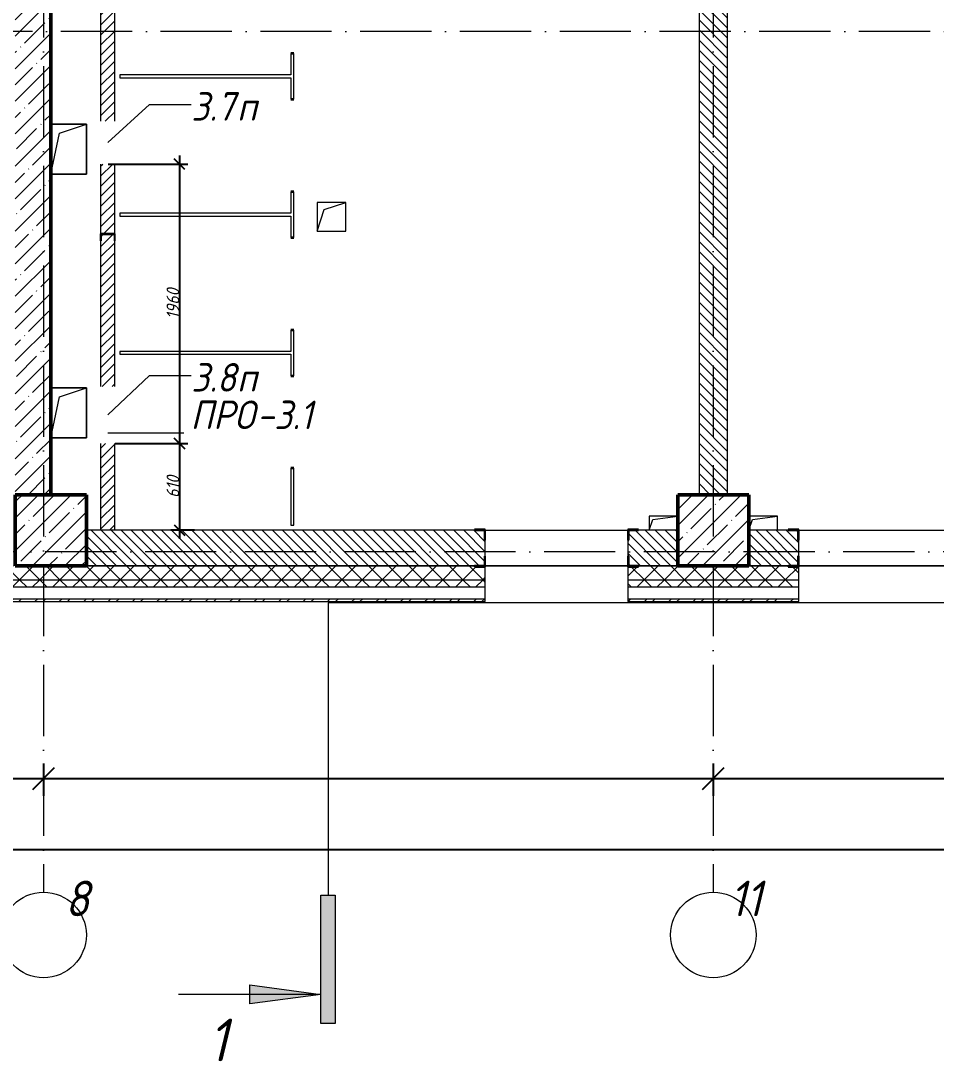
# Model space of a CAD drawing. Header units: millimetres. Extents: x -401725 to 250493, y 305116 to 802890.
# Drawn here: x 157775 to 164200, y 375248 to 382548 of the extents above; entities that cross this region are included whole.
import ezdxf

# ---------------------------------------------------------------- set-up
doc = ezdxf.new("R2010")
doc.units = ezdxf.units.MM
doc.linetypes.add('50_200_ШТРИХ_1Т_ш5_п1_п1_', pattern=[700, 500, -100, 0, -100])
for name, color, linetype, lineweight in [('A-____-____-DIMS', 7, 'Continuous', 9), ('A-DOOR-OPNG-MCUT', 7, 'Continuous', 35), ('A-FLOR-____-OTLN', 7, 'Continuous', 9), ('A-GENM-____-IDEN', 7, 'Continuous', 9), ('A-GENM-____-MCUT', 7, 'Continuous', 25), ('A-GENM-____-OTLN', 7, 'Continuous', 9), ('A-GENM-____-OTLN-1', 7, 'Continuous', 25), ('A-GLAZ-____-IDEN', 7, 'Continuous', 9), ('A-WALL-____-MCUT', 7, 'Continuous', 13), ('A-WALL-____-MCUT-1', 7, 'Continuous', 9), ('A-WALL-____-MCUT-2', 7, 'Continuous', 50), ('A-WALL-____-OTLN', 7, 'Continuous', 9), ('A-WALL-____-PATT-1', 7, 'Continuous', 9), ('A-WALL-FNSH-MCUT-1', 7, 'Continuous', 9), ('G-____-____-SYMB', 7, 'Continuous', 9), ('S-COLS-____-MCUT', 7, 'Continuous', 50), ('S-COLS-____-OTLN', 7, 'Continuous', 9), ('S-GRID-____-IDEN', 7, 'Continuous', 9), ('S-GRID-____-OTLN-1', 7, '50_200_ШТРИХ_1Т_ш5_п1_п1_', 9)]:
    doc.layers.add(name, color=color, linetype=linetype, lineweight=lineweight)
doc.layers.add('A-DOOR-____-OTLN-1', color=7, linetype='Continuous', lineweight=9, true_color=0xffffff)
doc.layers.add('G-____-____-SYMB-1', color=9, linetype='Continuous', lineweight=9, true_color=0x808080)
doc.styles.add('ISOCPEUR_I', font='isocpeui.ttf', dxfattribs={"width": 0.9, "height": 2.5})
doc.styles.add('ISOCPEUR_I_10', font='isocpeui.ttf', dxfattribs={"width": 0.9, "height": 180})
doc.styles.add('ISOCPEUR_I_11', font='isocpeui.ttf', dxfattribs={"width": 0.9, "height": 200})
doc.styles.add('ISOCPEUR_I_7', font='isocpeui.ttf', dxfattribs={"width": 0.9, "height": 90})
doc.styles.add('ISOCPEUR_I_9', font='isocpeui.ttf', dxfattribs={"width": 0.9, "height": 250})
doc.dimstyles.new('ISO-1_8_0_9К_СРЕДНИЙ_Кладочные_1', dxfattribs={"dimscale": 304.8, "dimtxt": 89.638306, "dimasz": 0.246063, "dimexe": 0.19685, "dimexo": 0, "dimgap": 0, "dimtad": 1, "dimdec": 3, "dimrnd": 0.001, "dimdsep": 46, "dimtxsty": 'ISOCPEUR_I_7', "dimblk1": 'OBLIQUE', "dimblk2": 'OBLIQUE', "dimsah": 1, "dimcen": 0.09, "dimdle": 0.19685, "dimazin": 0, "dimtfac": 1, "dimtdec": 4, "dimtix": 1, "dimtmove": 0, "dimatfit": 3, "dimfxl": 1, "dimtvp": 1, "dimtolj": 1, "dimtzin": 0, "dimarcsym": 2})
doc.dimstyles.new('ISO-2_5_0_9К_БОЛЬШОЙ_ОСИ', dxfattribs={"dimscale": 304.8, "dimtxt": 248.995294, "dimasz": 0.492126, "dimexe": 0.393701, "dimexo": 0, "dimgap": 0, "dimtad": 1, "dimdec": 0, "dimzin": 0, "dimdsep": 46, "dimtxsty": 'ISOCPEUR_I', "dimblk1": 'OBLIQUE', "dimblk2": 'OBLIQUE', "dimsah": 1, "dimcen": 0.09, "dimdle": 0.393701, "dimazin": 0, "dimtfac": 1, "dimtdec": 4, "dimtix": 1, "dimtmove": 0, "dimatfit": 3, "dimfxl": 1, "dimtvp": 1, "dimtolj": 1, "dimtzin": 0, "dimarcsym": 2})
pattern_1 = [(135, (144685.44, 323542.244), (-35.35534, -35.35534), [])]
pattern_2 = [(45, (144685.44, 323542.24), (-70.71068, 70.71068), []), (135, (144685.44, 323542.24), (-70.71068, -70.71068), [])]

# ---------------------------------------------------------------- blocks, each defined once
blk = doc.blocks.new('BSC_Колонна _Прямоугольная - 500х500-V30-АР1_План отверстий 3 этажа в осях 1-64_Ю-ЯЯ')
at = {"layer": 'S-COLS-____-OTLN'}
h = blk.add_hatch(dxfattribs=at)
h.set_pattern_fill('FP_37', color=256, style=0, pattern_type=2)
h.set_pattern_definition([(45, (-17950, -55431.04), (-114.04925, 114.04925), []), (45, (-17835.95, -55431.04), (-114.04925, 114.04925), [201.613, -40.323, 3.353, -36.97])])
h.paths.add_polyline_path([(-250, -250), (250, -250), (250, 250), (-250, 250), (-250, 177.9)], flags=0)
at = {"layer": 'S-COLS-____-MCUT'}
for p, q in [((250, 250), (-250, 250)), ((-250, 250), (-250, -250)), ((250, -250), (250, 250)), ((-250, -250), (250, -250))]:
    blk.add_line(p, q, dxfattribs=at)
blk = doc.blocks.new('BSC_Колонна _Прямоугольная - 500х500-V60-АР1_План отверстий 3 этажа в осях 1-64_Ю-ЯЯ')
at = {"layer": 'S-COLS-____-OTLN'}
h = blk.add_hatch(dxfattribs=at)
h.set_pattern_fill('FP_68', color=256, style=0, pattern_type=2)
h.set_pattern_definition([(45, (-13300, -55431.04), (-114.04925, 114.04925), []), (45, (-13185.95, -55431.04), (-114.04925, 114.04925), [201.613, -40.323, 3.353, -36.97])])
h.paths.add_polyline_path([(-250, -250), (250, -250), (250, 250), (-250, 250)], flags=0)
at = {"layer": 'S-COLS-____-MCUT'}
for p, q in [((250, 250), (-250, 250)), ((-250, 250), (-250, -250)), ((250, -250), (250, 250)), ((-250, -250), (250, -250))]:
    blk.add_line(p, q, dxfattribs=at)
blk = doc.blocks.new('DOR_ДУ_распашная__1Ст_Прямоугольная_ШЕР - Вн_650х2100h_Кабинки С_у-18405741-АР1_План отверстий 3 этажа в осях 1-64_Ю-ЯЯ')
at = {"layer": 'A-DOOR-OPNG-MCUT'}
for p, q in [((-325, -10), (-325, 10)), ((325, 10), (325, -10))]:
    blk.add_line(p, q, dxfattribs=at)
blk = doc.blocks.new('Фахверк_СКБ_Уголок - 250_2700-27497298-АР1_План отверстий 3 этажа в осях 1-64_Ю-ЯЯ')
at = {"layer": 'A-GENM-____-MCUT'}
for p, q in [((200, 181), (125, 181)), ((125, 181), (125, 106)), ((131, 106), (131, 175)), ((131, 175), (200, 175)), ((200, 175), (200, 181)), ((125, 106), (131, 106)), ((131, -6), (125, -6)), ((125, -6), (125, -81)), ((131, -75), (131, -6)), ((125, -81), (200, -81)), ((200, -75), (131, -75)), ((200, -81), (200, -75))]:
    blk.add_line(p, q, dxfattribs=at)
blk = doc.blocks.new('154_Фахверк_СКБ_Швеллер - Тип_100_3960-28737914-АР1_План отверстий 3 этажа в осях 1-64_Ю-ЯЯ')
at = {"layer": 'A-GENM-____-MCUT'}
for p, q in [((175, 50), (125, 50)), ((125, 50), (125, -50)), ((128, 47), (175, 47)), ((128, -47), (128, 47)), ((175, 47), (175, 50)), ((125, -50), (175, -50)), ((175, -47), (128, -47)), ((175, -50), (175, -47))]:
    blk.add_line(p, q, dxfattribs=at)
blk = doc.blocks.new('AR_Отверстие прямоугольное _в плите_ - AR_Отверстие прямоугольное _в плите_-V168-АР1_План отверстий 3 этажа в осях 1-64_Ю-ЯЯ')
at = {"layer": 'A-GENM-____-OTLN'}
for p, q in [((125, 175), (-125, 175)), ((-62.5, 112.5), (125, 175)), ((125, -175), (125, 175)), ((-125, -175), (-62.5, 112.5)), ((-125, -175), (125, -175))]:
    blk.add_line(p, q, dxfattribs=at)
blk = doc.blocks.new('AR_Отверстие прямоугольное _в плите_ - AR_Отверстие прямоугольное _в плите_-30459207-АР1_План отверстий 3 этажа в осях 1-64_Ю-ЯЯ')
at = {"layer": 'A-GENM-____-OTLN'}
for p, q in [((100, 100), (-100, 100)), ((-100, 100), (-100, -100)), ((-50, 50), (100, 100)), ((100, -100), (100, 100)), ((-100, -100), (-50, 50)), ((-100, -100), (100, -100))]:
    blk.add_line(p, q, dxfattribs=at)
blk = doc.blocks.new('AR_Отверстие прямоугольное _в плите_ - AR_Отверстие прямоугольное _в плите_-V178-АР1_План отверстий 3 этажа в осях 1-64_Ю-ЯЯ')
at = {"layer": 'A-GENM-____-OTLN'}
for p, q in [((100, 50), (-100, 50)), ((-100, -50), (-75, 25)), ((-75, 25), (100, 50)), ((100, -50), (100, 50))]:
    blk.add_line(p, q, dxfattribs=at)
blk = doc.blocks.new('AR_Отверстие прямоугольное _в плите_ - AR_Отверстие прямоугольное _в плите_-30510746-АР1_План отверстий 3 этажа в осях 1-64_Ю-ЯЯ')
at = {"layer": 'A-GENM-____-OTLN'}
for p, q in [((100, 50), (-100, 50)), ((-100, 50), (-100, -50)), ((-100, -50), (-75, 25)), ((-75, 25), (100, 50))]:
    blk.add_line(p, q, dxfattribs=at)
blk = doc.blocks.new('Ось сетки - Круг_Ø6_00__ISO-2_5_0_9K_-25732049-АР1_План отверстий 3 этажа в осях 1-64_Ю-ЯЯ')
at = {"layer": 'S-GRID-____-IDEN'}
blk.add_circle((0, 0), 3, dxfattribs=at)
blk = doc.blocks.new('Разрез - Концевая часть разреза-18266132-АР1_План отверстий 3 этажа в осях 1-64_Ю-ЯЯ')
at = {"layer": 'G-____-____-SYMB'}
for points in [[(0, 0.5), (0, -0.5), (-9, -0.5), (-9, 0.5)], [(-6.292, -5.5), (-7.609, -5.5), (-6.95, -0.5)]]:
    blk.add_hatch(color=256, dxfattribs=at).paths.add_polyline_path(points, flags=0)
for p, q in [((0, 0.5), (-9, 0.5)), ((-9, 0.5), (-9, -0.5)), ((0, -0.5), (0, 0.5)), ((-9, -0.5), (0, -0.5)), ((-6.95, -0.5), (-7.609, -5.5)), ((-6.95, -0.5), (-6.95, -10.5)), ((-6.292, -5.5), (-6.95, -0.5)), ((-7.609, -5.5), (-6.292, -5.5))]:
    blk.add_line(p, q, dxfattribs=at)
blk = doc.blocks.new('_Oblique')
at = {"color": 0, "linetype": 'ByBlock', "lineweight": -2}
blk.add_line((-0.5, -0.5), (0.5, 0.5), dxfattribs=at)
blk = doc.blocks.new('*D9740')
at = {"layer": 'A-____-____-DIMS', "color": 0, "lineweight": -2, "transparency": 16777216}
for p, q in [((154535.4, 377336.8), (154535.4, 377110.7)), ((157935.4, 377336.8), (157935.4, 377110.7)), ((154415.4, 377230.7), (158055.4, 377230.7))]:
    blk.add_line(p, q, dxfattribs=at)
at = {"layer": 'Defpoints', "color": 0, "transparency": 16777216}
for p in [(154535.4, 377336.8), (157935.4, 377336.8), (157935.4, 377230.7)]:
    blk.add_point(p, dxfattribs=at)
at = {"layer": 'A-____-____-DIMS', "color": 0, "lineweight": -2, "transparency": 16777216, "xscale": 150, "yscale": 150, "zscale": 150, "rotation": 180}
blk.add_blockref('_Oblique', (154535.4, 377230.7), dxfattribs=at)
at = {"layer": 'A-____-____-DIMS', "color": 0, "lineweight": -2, "transparency": 16777216, "xscale": 150, "yscale": 150, "zscale": 150}
blk.add_blockref('_Oblique', (157935.4, 377230.7), dxfattribs=at)
at = {"layer": 'A-____-____-DIMS', "color": 0, "transparency": 16777216, "insert": (156235.4, 377232), "char_height": 2.5, "width": 781.462, "attachment_point": 5, "style": 'ISOCPEUR_I'}
blk.add_mtext('\\A1;3400', dxfattribs=at)
blk = doc.blocks.new('*D9741')
at = {"layer": 'A-____-____-DIMS', "color": 0, "lineweight": -2, "transparency": 16777216}
for p, q in [((157935.4, 377336.8), (157935.4, 377110.7)), ((162635.4, 377336.8), (162635.4, 377110.7)), ((157815.4, 377230.7), (162755.4, 377230.7))]:
    blk.add_line(p, q, dxfattribs=at)
at = {"layer": 'Defpoints', "color": 0, "transparency": 16777216}
for p in [(157935.4, 377336.8), (162635.4, 377336.8), (162635.4, 377230.7)]:
    blk.add_point(p, dxfattribs=at)
at = {"layer": 'A-____-____-DIMS', "color": 0, "lineweight": -2, "transparency": 16777216, "xscale": 150, "yscale": 150, "zscale": 150, "rotation": 180}
blk.add_blockref('_Oblique', (157935.4, 377230.7), dxfattribs=at)
at = {"layer": 'A-____-____-DIMS', "color": 0, "lineweight": -2, "transparency": 16777216, "xscale": 150, "yscale": 150, "zscale": 150}
blk.add_blockref('_Oblique', (162635.4, 377230.7), dxfattribs=at)
at = {"layer": 'A-____-____-DIMS', "color": 0, "transparency": 16777216, "insert": (160285.4, 377232), "char_height": 2.5, "width": 781.462, "attachment_point": 5, "style": 'ISOCPEUR_I'}
blk.add_mtext('\\A1;4700', dxfattribs=at)
blk = doc.blocks.new('*D9742')
at = {"layer": 'A-____-____-DIMS', "color": 0, "lineweight": -2, "transparency": 16777216}
for p, q in [((162635.4, 377336.8), (162635.4, 377110.7)), ((165635.4, 377336.8), (165635.4, 377110.7)), ((162515.4, 377230.7), (165755.4, 377230.7))]:
    blk.add_line(p, q, dxfattribs=at)
at = {"layer": 'Defpoints', "color": 0, "transparency": 16777216}
for p in [(162635.4, 377336.8), (165635.4, 377336.8), (165635.4, 377230.7)]:
    blk.add_point(p, dxfattribs=at)
at = {"layer": 'A-____-____-DIMS', "color": 0, "lineweight": -2, "transparency": 16777216, "xscale": 150, "yscale": 150, "zscale": 150, "rotation": 180}
blk.add_blockref('_Oblique', (162635.4, 377230.7), dxfattribs=at)
at = {"layer": 'A-____-____-DIMS', "color": 0, "lineweight": -2, "transparency": 16777216, "xscale": 150, "yscale": 150, "zscale": 150}
blk.add_blockref('_Oblique', (165635.4, 377230.7), dxfattribs=at)
at = {"layer": 'A-____-____-DIMS', "color": 0, "transparency": 16777216, "insert": (164135.4, 377232), "char_height": 2.5, "width": 758.478, "attachment_point": 5, "style": 'ISOCPEUR_I'}
blk.add_mtext('\\A1;3000', dxfattribs=at)
blk = doc.blocks.new('*D9695')
at = {"layer": 'A-____-____-DIMS', "color": 0, "lineweight": -2, "transparency": 16777216}
for p, q in [((142335.4, 376840), (142335.4, 376613.9)), ((215735.4, 376840), (215735.4, 376613.9)), ((142215.4, 376733.9), (215855.4, 376733.9))]:
    blk.add_line(p, q, dxfattribs=at)
at = {"layer": 'Defpoints', "color": 0, "transparency": 16777216}
for p in [(142335.4, 376840), (215735.4, 376840), (215735.4, 376733.9)]:
    blk.add_point(p, dxfattribs=at)
at = {"layer": 'A-____-____-DIMS', "color": 0, "lineweight": -2, "transparency": 16777216, "xscale": 150, "yscale": 150, "zscale": 150, "rotation": 180}
blk.add_blockref('_Oblique', (142335.4, 376733.9), dxfattribs=at)
at = {"layer": 'A-____-____-DIMS', "color": 0, "lineweight": -2, "transparency": 16777216, "xscale": 150, "yscale": 150, "zscale": 150}
blk.add_blockref('_Oblique', (215735.4, 376733.9), dxfattribs=at)
at = {"layer": 'A-____-____-DIMS', "color": 0, "transparency": 16777216, "insert": (179035.4, 376735.2), "char_height": 2.5, "width": 971.082, "attachment_point": 5, "style": 'ISOCPEUR_I'}
blk.add_mtext('\\A1;73400', dxfattribs=at)
blk = doc.blocks.new('*D9626')
at = {"layer": 'A-____-____-DIMS', "color": 0, "lineweight": -2, "transparency": 16777216}
for p, q in [((158888.3, 381603.3), (158888.3, 379523.3)), ((158388.5, 381543.3), (158948.3, 381543.3)), ((158438.5, 379583.3), (158948.3, 379583.3))]:
    blk.add_line(p, q, dxfattribs=at)
at = {"layer": 'Defpoints', "color": 0, "transparency": 16777216}
for p in [(158388.5, 381543.3), (158438.5, 379583.3), (158888.3, 379583.3)]:
    blk.add_point(p, dxfattribs=at)
at = {"layer": 'A-____-____-DIMS', "color": 0, "lineweight": -2, "transparency": 16777216, "xscale": 75, "yscale": 75, "zscale": 75}
for p, rotation in [((158888.3, 381543.3), 90), ((158888.3, 379583.3), 270)]:
    blk.add_blockref('_Oblique', p, dxfattribs=dict(at, rotation=rotation))
at = {"layer": 'A-____-____-DIMS', "color": 0, "transparency": 16777216, "insert": (158843.3, 380563.3), "char_height": 90, "width": 504.733, "attachment_point": 5, "rotation": 90, "style": 'ISOCPEUR_I_7'}
blk.add_mtext('\\A1;1960', dxfattribs=at)
blk = doc.blocks.new('*D9627')
at = {"layer": 'A-____-____-DIMS', "color": 0, "lineweight": -2, "transparency": 16777216}
for p, q in [((158888.3, 379643.3), (158888.3, 378913.3)), ((158438.5, 379583.3), (158948.3, 379583.3)), ((158994.4, 378973.3), (158828.3, 378973.3))]:
    blk.add_line(p, q, dxfattribs=at)
at = {"layer": 'Defpoints', "color": 0, "transparency": 16777216}
for p in [(158438.5, 379583.3), (158888.3, 378973.3), (158994.4, 378973.3)]:
    blk.add_point(p, dxfattribs=at)
at = {"layer": 'A-____-____-DIMS', "color": 0, "lineweight": -2, "transparency": 16777216, "xscale": 75, "yscale": 75, "zscale": 75}
for p, rotation in [((158888.3, 379583.3), 90), ((158888.3, 378973.3), 270)]:
    blk.add_blockref('_Oblique', p, dxfattribs=dict(at, rotation=rotation))
at = {"layer": 'A-____-____-DIMS', "color": 0, "transparency": 16777216, "insert": (158843.3, 379278.3), "char_height": 90, "width": 368.207, "attachment_point": 5, "rotation": 90, "style": 'ISOCPEUR_I_7'}
blk.add_mtext('\\A1;610', dxfattribs=at)

msp = doc.modelspace()

# ---------------------------------------------------------------- hatches: boundary and pattern name
at = {"layer": 'A-WALL-____-PATT-1'}
h = msp.add_hatch(dxfattribs=at)
h.set_pattern_fill('FP_12', color=256, style=0, pattern_type=2)
h.set_pattern_definition([(45, (144685.44, 323542.24), (-114.04925, 114.04925), []), (45, (144799.49, 323542.24), (-114.04925, 114.04925), [201.612, -40.322, 3.353, -36.97])])
h.paths.add_polyline_path([(157735.4376, 379223.2863), (157985.4376, 379223.2863), (157985.4376, 386723.2863), (157735.4376, 386723.2863), (157735.4376, 380765.6971)], flags=0)
h = msp.add_hatch(dxfattribs=at)
h.set_pattern_fill('FP_8', color=256, style=0, pattern_type=2)
h.set_pattern_definition([(45, (144685.44, 323542.244), (-35.35534, 35.35534), [])])
h.paths.add_polyline_path([(158335.4376, 378973.2863), (158435.4376, 378973.2863), (158435.4376, 379583.2863), (158335.4376, 379583.2863)], flags=0)
h.paths.add_polyline_path([(158435.4376, 379983.2863), (158435.4376, 381003.2863), (158432.4376, 381003.2863), (158432.4376, 381050.2863), (158338.4376, 381050.2863), (158338.4376, 381003.2863), (158335.4376, 381003.2863), (158335.4376, 379983.2863), (158359.6003, 379983.2863)], flags=0)
h.paths.add_polyline_path([(158432.4376, 381053.2863), (158435.4376, 381053.2863), (158435.4376, 381543.2863), (158335.4376, 381543.2863), (158335.4376, 381053.2863), (158385.1984, 381053.2863)], flags=0)
h.paths.add_polyline_path([(158435.4376, 381843.2863), (158435.4376, 384223.2863), (158335.4376, 384223.2863), (158335.4376, 381843.2863), (158404.0979, 381843.2863)], flags=0)
h.paths.add_polyline_path([(158335.4376, 384723.2863), (158435.4376, 384723.2863), (158435.4376, 386523.2863), (158335.4376, 386523.2863)], flags=0)
h = msp.add_hatch(dxfattribs=at)
h.set_pattern_fill('FP_9', color=256, style=0, pattern_type=2)
h.set_pattern_definition(pattern_1)
h.paths.add_polyline_path([(162535.4376, 379223.2863), (162735.4376, 379223.2863), (162735.4376, 382723.2863), (162666.4376, 382723.2863), (162666.4376, 382729.2863), (162735.4376, 382729.2863), (162735.4376, 386223.2863), (162535.4376, 386223.2863), (162535.4376, 382729.2863), (162604.4376, 382729.2863), (162604.4376, 382723.2863), (162535.4376, 382723.2863), (162535.4376, 380765.6971)], flags=0)
h = msp.add_hatch(dxfattribs=at)
h.set_pattern_fill('FP_9', color=256, style=0, pattern_type=2)
h.set_pattern_definition(pattern_1)
h.paths.add_polyline_path([(162385.4376, 378723.2863), (162385.4376, 378973.2863), (162041.4376, 378973.2863), (162041.4376, 378904.2863), (162035.4376, 378904.2863), (162035.4376, 378792.2863), (162041.4376, 378792.2863), (162041.4376, 378723.2863), (162346.0545, 378723.2863)], flags=0)
h.paths.add_polyline_path([(161029.4376, 378723.2863), (161029.4376, 378792.2863), (161035.4376, 378792.2863), (161035.4376, 378904.2863), (161029.4376, 378904.2863), (161029.4376, 378973.2863), (158235.4376, 378973.2863), (158235.4376, 378723.2863), (160960.4376, 378723.2863)], flags=0)
h = msp.add_hatch(dxfattribs=at)
h.set_pattern_fill('FP_9', color=256, style=0, pattern_type=2)
h.set_pattern_definition(pattern_1)
h.paths.add_polyline_path([(165041.4376, 378723.2863), (165385.4376, 378723.2863), (165385.4376, 378973.2863), (165041.4376, 378973.2863), (165041.4376, 378904.2863), (165035.4376, 378904.2863), (165035.4376, 378792.2863), (165041.4376, 378792.2863)], flags=0)
h.paths.add_polyline_path([(162979.4376, 378723.2863), (163229.4376, 378723.2863), (163229.7867, 378792.2863), (163235.4376, 378792.2863), (163235.4376, 378904.2863), (163229.4376, 378904.2863), (163229.4376, 378973.2863), (162885.4376, 378973.2863), (162885.4376, 378723.2863)], flags=0)
h = msp.add_hatch(dxfattribs=at)
h.set_pattern_fill('FP_4', color=256, style=0, pattern_type=2)
h.set_pattern_definition(pattern_2)
h.paths.add_polyline_path([(218904.9117, 378623.2863), (218985.4376, 378623.2863), (218985.4376, 378723.2863), (212635.4376, 378723.2863), (212635.4376, 378623.2863), (215369.9832, 378623.2863)], flags=0)
h.paths.add_polyline_path([(208300.126, 378623.2863), (208685.4376, 378623.2863), (208685.4376, 378717.2863), (208610.4376, 378717.2863), (208610.4376, 378723.2863), (207660.4376, 378723.2863), (207660.4376, 378717.2863), (207585.4376, 378717.2863), (207585.4376, 378623.2863), (207935.4376, 378623.2863)], flags=0)
h.paths.add_polyline_path([(210067.5903, 378623.2863), (211635.4376, 378623.2863), (211635.4376, 378723.2863), (209760.4376, 378723.2863), (209760.4376, 378717.2863), (209685.4376, 378717.2863), (209685.4376, 378623.2863)], flags=0)
h.paths.add_polyline_path([(204660.4376, 378623.2863), (205785.4376, 378623.2863), (205785.4376, 378717.2863), (205710.4376, 378717.2863), (205710.4376, 378723.2863), (204660.4376, 378723.2863), (204660.4376, 378717.2863), (204585.4376, 378717.2863), (204585.4376, 378623.2863), (204591.4376, 378623.2863)], flags=0)
h.paths.add_polyline_path([(202785.4376, 378623.2863), (202785.4376, 378717.2863), (202710.4376, 378717.2863), (202710.4376, 378723.2863), (201660.4376, 378723.2863), (201660.4376, 378717.2863), (201585.4376, 378717.2863), (201585.4376, 378623.2863), (202114.001, 378623.2863)], flags=0)
h.paths.add_polyline_path([(198660.4376, 378623.2863), (199785.4376, 378623.2863), (199785.4376, 378717.2863), (199710.4376, 378717.2863), (199710.4376, 378723.2863), (198660.4376, 378723.2863), (198660.4376, 378717.2863), (198585.4376, 378717.2863), (198585.4376, 378623.2863)], flags=0)
h.paths.add_polyline_path([(196710.4376, 378623.2863), (196785.4376, 378623.2863), (196785.4376, 378717.2863), (196710.4376, 378717.2863), (196710.4376, 378723.2863), (195660.4376, 378723.2863), (195660.4376, 378717.2863), (195585.4376, 378717.2863), (195585.4376, 378623.2863), (195927.876, 378623.2863)], flags=0)
h.paths.add_polyline_path([(192935.4376, 378623.2863), (193785.4376, 378623.2863), (193785.4376, 378717.2863), (193710.4376, 378717.2863), (193710.4376, 378723.2863), (192660.4376, 378723.2863), (192660.4376, 378717.2863), (192585.4376, 378717.2863), (192585.4376, 378623.2863), (192660.4376, 378623.2863)], flags=0)
h.paths.add_polyline_path([(190625.4831, 378623.2863), (190785.4376, 378623.2863), (190785.4376, 378717.2863), (190710.4376, 378717.2863), (190710.4376, 378723.2863), (189110.4376, 378723.2863), (189110.4376, 378717.2863), (189035.4376, 378717.2863), (189035.4376, 378623.2863), (189741.751, 378623.2863)], flags=0)
h.paths.add_polyline_path([(187090.5546, 378623.2863), (187235.4376, 378623.2863), (187235.4376, 378717.2863), (187160.4376, 378717.2863), (187160.4376, 378723.2863), (186110.4376, 378723.2863), (186110.4376, 378717.2863), (186035.4376, 378717.2863), (186035.4376, 378623.2863)], flags=0)
h.paths.add_polyline_path([(184235.4376, 378623.2863), (184235.4376, 378717.2863), (184160.4376, 378717.2863), (184160.4376, 378723.2863), (183110.4376, 378723.2863), (183110.4376, 378717.2863), (183035.4376, 378717.2863), (183035.4376, 378623.2863), (183555.626, 378623.2863)], flags=0)
h.paths.add_polyline_path([(180904.4296, 378623.2863), (181235.4376, 378623.2863), (181235.4376, 378717.2863), (181160.4376, 378717.2863), (181160.4376, 378723.2863), (180110.4376, 378723.2863), (180110.4376, 378717.2863), (180035.4376, 378717.2863), (180035.4376, 378623.2863), (180462.5635, 378623.2863)], flags=0)
h.paths.add_polyline_path([(177110.4376, 378623.2863), (178235.4376, 378623.2863), (178235.4376, 378717.2863), (178160.4376, 378717.2863), (178160.4376, 378723.2863), (177110.4376, 378723.2863), (177110.4376, 378717.2863), (177035.4376, 378717.2863), (177035.4376, 378623.2863), (177041.4376, 378623.2863)], flags=0)
h.paths.add_polyline_path([(174035.4376, 378623.2863), (175235.4376, 378623.2863), (175235.4376, 378717.2863), (175160.4376, 378717.2863), (175160.4376, 378723.2863), (174110.4376, 378723.2863), (174110.4376, 378717.2863), (174035.4376, 378717.2863)], flags=0)
h.paths.add_polyline_path([(172235.4376, 378623.2863), (172235.4376, 378717.2863), (172160.4376, 378717.2863), (172160.4376, 378723.2863), (171110.4376, 378723.2863), (171110.4376, 378717.2863), (171035.4376, 378717.2863), (171035.4376, 378623.2863), (172067.1081, 378623.2863)], flags=0)
h.paths.add_polyline_path([(168110.4376, 378623.2863), (169235.4376, 378623.2863), (169235.4376, 378717.2863), (169160.4376, 378717.2863), (169160.4376, 378723.2863), (168110.4376, 378723.2863), (168110.4376, 378717.2863), (168035.4376, 378717.2863), (168035.4376, 378623.2863), (168041.4376, 378623.2863)], flags=0)
h.paths.add_polyline_path([(166235.4376, 378623.2863), (166235.4376, 378717.2863), (166160.4376, 378717.2863), (166160.4376, 378723.2863), (165110.4376, 378723.2863), (165110.4376, 378717.2863), (165035.4376, 378717.2863), (165035.4376, 378623.2863), (166160.4376, 378623.2863)], flags=0)
h.paths.add_polyline_path([(162885.4376, 378623.2863), (163235.4376, 378623.2863), (163235.4376, 378717.2863), (163160.4376, 378717.2863), (163160.4376, 378723.2863), (162110.4376, 378723.2863), (162110.4376, 378717.2863), (162035.4376, 378717.2863), (162035.4376, 378623.2863), (162385.4376, 378623.2863)], flags=0)
h.paths.add_polyline_path([(161035.4376, 378623.2863), (161035.4376, 378717.2863), (160960.4376, 378717.2863), (160960.4376, 378723.2863), (151235.4376, 378723.2863), (151235.4376, 378623.2863), (160578.5903, 378623.2863)], flags=0)
h.paths.add_polyline_path([(150235.4376, 378623.2863), (150235.4376, 378723.2863), (142235.4376, 378723.2863), (142235.4376, 378623.2863), (148206.3402, 378623.2863)], flags=0)
h = msp.add_hatch(dxfattribs=at)
h.set_pattern_fill('FP_4', color=256, style=0, pattern_type=2)
h.set_pattern_definition(pattern_2)
h.paths.add_polyline_path([(218985.4376, 378573.2863), (218985.4376, 378623.2863), (212635.4376, 378623.2863), (212635.4376, 378573.2863), (218904.9117, 378573.2863)], flags=0)
h.paths.add_polyline_path([(211635.4376, 378573.2863), (211635.4376, 378623.2863), (209685.4376, 378623.2863), (209685.4376, 378573.2863), (210067.5903, 378573.2863)], flags=0)
h.paths.add_polyline_path([(205785.4376, 378573.2863), (205785.4376, 378623.2863), (204585.4376, 378623.2863), (204585.4376, 378573.2863), (204765.1974, 378573.2863)], flags=0)
h.paths.add_polyline_path([(208300.126, 378573.2863), (208685.4376, 378573.2863), (208685.4376, 378623.2863), (207585.4376, 378623.2863), (207585.4376, 378573.2863)], flags=0)
h.paths.add_polyline_path([(202114.001, 378573.2863), (202785.4376, 378573.2863), (202785.4376, 378623.2863), (201585.4376, 378623.2863), (201585.4376, 378573.2863)], flags=0)
h.paths.add_polyline_path([(199785.4376, 378573.2863), (199785.4376, 378623.2863), (198585.4376, 378623.2863), (198585.4376, 378573.2863), (199462.8046, 378573.2863)], flags=0)
h.paths.add_polyline_path([(196785.4376, 378573.2863), (196785.4376, 378623.2863), (195585.4376, 378623.2863), (195585.4376, 378573.2863), (195927.876, 378573.2863)], flags=0)
h.paths.add_polyline_path([(193785.4376, 378573.2863), (193785.4376, 378623.2863), (192585.4376, 378623.2863), (192585.4376, 378573.2863), (193276.6796, 378573.2863)], flags=0)
h.paths.add_polyline_path([(190785.4376, 378573.2863), (190785.4376, 378623.2863), (189035.4376, 378623.2863), (189035.4376, 378573.2863), (190625.4831, 378573.2863)], flags=0)
h.paths.add_polyline_path([(187235.4376, 378573.2863), (187235.4376, 378623.2863), (186035.4376, 378623.2863), (186035.4376, 378573.2863), (187090.5546, 378573.2863)], flags=0)
h.paths.add_polyline_path([(184235.4376, 378573.2863), (184235.4376, 378623.2863), (183035.4376, 378623.2863), (183035.4376, 378573.2863), (183555.626, 378573.2863)], flags=0)
h.paths.add_polyline_path([(181235.4376, 378573.2863), (181235.4376, 378623.2863), (180035.4376, 378623.2863), (180035.4376, 378573.2863), (180904.4296, 378573.2863)], flags=0)
h.paths.add_polyline_path([(177035.4376, 378573.2863), (178235.4376, 378573.2863), (178235.4376, 378623.2863), (177035.4376, 378623.2863)], flags=0)
h.paths.add_polyline_path([(174718.3046, 378573.2863), (175235.4376, 378573.2863), (175235.4376, 378623.2863), (174035.4376, 378623.2863), (174035.4376, 378573.2863)], flags=0)
h.paths.add_polyline_path([(172067.1081, 378573.2863), (172235.4376, 378573.2863), (172235.4376, 378623.2863), (171035.4376, 378623.2863), (171035.4376, 378573.2863), (171183.376, 378573.2863)], flags=0)
h.paths.add_polyline_path([(169235.4376, 378573.2863), (169235.4376, 378623.2863), (168035.4376, 378623.2863), (168035.4376, 378573.2863), (168532.1796, 378573.2863)], flags=0)
h.paths.add_polyline_path([(165880.9831, 378573.2863), (166235.4376, 378573.2863), (166235.4376, 378623.2863), (165035.4376, 378623.2863), (165035.4376, 378573.2863)], flags=0)
h.paths.add_polyline_path([(163229.7867, 378573.2863), (163235.4376, 378573.2863), (163235.4376, 378623.2863), (162035.4376, 378623.2863), (162035.4376, 378573.2863), (162346.0545, 378573.2863)], flags=0)
h.paths.add_polyline_path([(160578.5903, 378573.2863), (161035.4376, 378573.2863), (161035.4376, 378623.2863), (151235.4376, 378623.2863), (151235.4376, 378573.2863), (158811.126, 378573.2863)], flags=0)
h.paths.add_polyline_path([(150235.4376, 378573.2863), (150235.4376, 378623.2863), (142135.4376, 378623.2863), (142135.4376, 378573.2863), (148206.3402, 378573.2863)], flags=0)
h = msp.add_hatch(dxfattribs=at)
h.set_pattern_fill('FP_6', color=256, style=0, pattern_type=2)
h.set_pattern_definition([(45, (144685.44, 323542.24), (-85.53659, 85.53659), []), (45, (144742.46, 323542.24), (-85.53659, 85.53659), [])])
h.paths.add_polyline_path([(189741.751, 378473.2863), (189900.4376, 378473.2863), (189900.4376, 378493.2863), (189035.4376, 378493.2863), (189035.4376, 378473.2863)], flags=0)
h.paths.add_polyline_path([(187235.4376, 378473.2863), (187235.4376, 378493.2863), (186035.4376, 378493.2863), (186035.4376, 378473.2863), (187090.5546, 378473.2863)], flags=0)
h.paths.add_polyline_path([(184235.4376, 378473.2863), (184235.4376, 378493.2863), (183035.4376, 378493.2863), (183035.4376, 378473.2863), (183555.626, 378473.2863)], flags=0)
h.paths.add_polyline_path([(181235.4376, 378473.2863), (181235.4376, 378493.2863), (180035.4376, 378493.2863), (180035.4376, 378473.2863), (180904.4296, 378473.2863)], flags=0)
h.paths.add_polyline_path([(178235.4376, 378473.2863), (178235.4376, 378493.2863), (177035.4376, 378493.2863), (177035.4376, 378473.2863), (177369.501, 378473.2863)], flags=0)
h.paths.add_polyline_path([(174718.3046, 378473.2863), (175235.4376, 378473.2863), (175235.4376, 378493.2863), (174035.4376, 378493.2863), (174035.4376, 378473.2863)], flags=0)
h.paths.add_polyline_path([(172067.1081, 378473.2863), (172235.4376, 378473.2863), (172235.4376, 378493.2863), (171035.4376, 378493.2863), (171035.4376, 378473.2863), (171183.376, 378473.2863)], flags=0)
h.paths.add_polyline_path([(168035.4376, 378473.2863), (169235.4376, 378473.2863), (169235.4376, 378493.2863), (168035.4376, 378493.2863)], flags=0)
h.paths.add_polyline_path([(165035.4376, 378473.2863), (166235.4376, 378473.2863), (166235.4376, 378493.2863), (165035.4376, 378493.2863)], flags=0)
h.paths.add_polyline_path([(162035.4376, 378473.2863), (163235.4376, 378473.2863), (163235.4376, 378493.2863), (162035.4376, 378493.2863)], flags=0)
h.paths.add_polyline_path([(161035.4376, 378473.2863), (161035.4376, 378493.2863), (151235.4376, 378493.2863), (151235.4376, 378473.2863), (160578.5903, 378473.2863)], flags=0)
h.paths.add_polyline_path([(150235.4376, 378473.2863), (150235.4376, 378493.2863), (142005.4376, 378493.2863), (142005.4376, 378473.2863), (148206.3402, 378473.2863)], flags=0)

# ---------------------------------------------------------------- linework, layer by layer
at = {"layer": 'A-FLOR-____-OTLN'}
for p, q in [((157985.4376, 381823.2863), (158235.4376, 381823.2863)), ((158235.4376, 381823.2863), (158235.4376, 381473.2863)), ((158235.4376, 381473.2863), (157985.4376, 381473.2863)), ((157985.4376, 379973.2863), (158235.4376, 379973.2863)), ((158235.4376, 379973.2863), (158235.4376, 379623.2863)), ((158235.4376, 379623.2863), (157985.4376, 379623.2863))]:
    msp.add_line(p, q, dxfattribs=at)
at = {"layer": 'A-GENM-____-IDEN'}
msp.add_line((158385.4376, 379656.3743), (158919.9397, 379656.3743), dxfattribs=at)
at = {"layer": 'A-GLAZ-____-IDEN'}
for p, q in [((158385.4376, 381693.2863), (158678.6013, 381960.0823)), ((158678.6013, 381960.0823), (158971.7649, 381960.0823)), ((158385.4376, 379783.2863), (158678.6013, 380058.8908)), ((158678.6013, 380058.8908), (158971.7649, 380058.8908))]:
    msp.add_line(p, q, dxfattribs=at)
at = {"layer": 'A-WALL-____-MCUT'}
for p, q in [((162535.4376, 382723.2863), (162535.4376, 379223.2863)), ((162735.4376, 379223.2863), (162735.4376, 382723.2863)), ((160960.4376, 378973.2863), (158235.4376, 378973.2863)), ((162385.4376, 378973.2863), (162110.4376, 378973.2863)), ((163160.4376, 378973.2863), (162885.4376, 378973.2863)), ((161035.4376, 378792.2863), (161035.4376, 378904.2863)), ((162035.4376, 378904.2863), (162035.4376, 378792.2863)), ((163235.4376, 378792.2863), (163235.4376, 378904.2863)), ((161035.4376, 378493.2863), (161035.4376, 378717.2863)), ((162035.4376, 378717.2863), (162035.4376, 378493.2863)), ((163235.4376, 378493.2863), (163235.4376, 378717.2863)), ((151235.4376, 378493.2863), (161035.4376, 378493.2863)), ((162035.4376, 378493.2863), (163235.4376, 378493.2863))]:
    msp.add_line(p, q, dxfattribs=at)
at = {"layer": 'A-WALL-____-MCUT-1'}
for p, q in [((158235.4376, 378723.2863), (160960.4376, 378723.2863)), ((160960.4376, 378723.2863), (158235.4376, 378723.2863)), ((162110.4376, 378723.2863), (162385.4376, 378723.2863)), ((162385.4376, 378723.2863), (162110.4376, 378723.2863)), ((163160.4376, 378723.2863), (162885.4376, 378723.2863)), ((162885.4376, 378723.2863), (163160.4376, 378723.2863)), ((161035.4376, 378623.2863), (151235.4376, 378623.2863)), ((163235.4376, 378623.2863), (162035.4376, 378623.2863)), ((161035.4376, 378573.2863), (151235.4376, 378573.2863)), ((163235.4376, 378573.2863), (162035.4376, 378573.2863))]:
    msp.add_line(p, q, dxfattribs=at)
at = {"layer": 'A-WALL-____-MCUT-2'}
msp.add_line((157985.4376, 379223.2863), (157985.4376, 386723.2863), dxfattribs=at)
at = {"layer": 'A-WALL-____-OTLN'}
for p, q in [((161035.4376, 378973.2863), (162035.4376, 378973.2863)), ((163235.4376, 378973.2863), (165035.4376, 378973.2863)), ((161035.4376, 378723.2863), (162035.4376, 378723.2863)), ((162035.4376, 378723.2863), (161035.4376, 378723.2863)), ((163235.4376, 378723.2863), (165035.4376, 378723.2863)), ((165035.4376, 378723.2863), (163235.4376, 378723.2863))]:
    msp.add_line(p, q, dxfattribs=at)
at = {"layer": 'A-WALL-FNSH-MCUT-1'}
for p, q in [((158335.4376, 384223.2863), (158335.4376, 381843.2863)), ((158435.4376, 381843.2863), (158435.4376, 383153.2863)), ((159670.4376, 382318.2863), (159670.4376, 382168.2863)), ((159690.4376, 381998.2863), (159690.4376, 382318.2863)), ((159670.4376, 382168.2863), (158470.4376, 382168.2863)), ((158470.4376, 382168.2863), (158470.4376, 382148.2863)), ((158470.4376, 382148.2863), (159670.4376, 382148.2863)), ((159670.4376, 382148.2863), (159670.4376, 381998.2863)), ((158335.4376, 381543.2863), (158335.4376, 381053.2863)), ((158435.4376, 381053.2863), (158435.4376, 381543.2863)), ((159670.4376, 381348.2863), (159670.4376, 381198.2863)), ((159690.4376, 381028.2863), (159690.4376, 381348.2863)), ((159670.4376, 381198.2863), (158470.4376, 381198.2863)), ((158470.4376, 381198.2863), (158470.4376, 381178.2863)), ((158470.4376, 381178.2863), (159670.4376, 381178.2863)), ((159670.4376, 381178.2863), (159670.4376, 381028.2863)), ((158335.4376, 381003.2863), (158335.4376, 379983.2863)), ((158435.4376, 379983.2863), (158435.4376, 381003.2863)), ((159670.4376, 380378.2863), (159670.4376, 380228.2863)), ((159690.4376, 380058.2863), (159690.4376, 380378.2863)), ((159670.4376, 380228.2863), (158470.4376, 380228.2863)), ((158470.4376, 380228.2863), (158470.4376, 380208.2863)), ((158470.4376, 380208.2863), (159670.4376, 380208.2863)), ((159670.4376, 380208.2863), (159670.4376, 380058.2863)), ((158335.4376, 379583.2863), (158335.4376, 378973.2863)), ((158435.4376, 378973.2863), (158435.4376, 379583.2863)), ((159670.4376, 379408.2863), (159670.4376, 379008.2863)), ((159690.4376, 379008.2863), (159690.4376, 379408.2863)), ((159670.4376, 379008.2863), (159690.4376, 379008.2863)), ((151235.4376, 378473.2863), (161035.4376, 378473.2863)), ((161035.4376, 378473.2863), (161035.4376, 378493.2863)), ((162035.4376, 378493.2863), (162035.4376, 378473.2863)), ((162035.4376, 378473.2863), (163235.4376, 378473.2863)), ((163235.4376, 378473.2863), (163235.4376, 378493.2863))]:
    msp.add_line(p, q, dxfattribs=at)
at = {"layer": 'G-____-____-SYMB-1'}
for p, q in [((159931.7086, 378463.7696), (159931.7086, 376412.1304)), ((167195.4376, 378463.7696), (159931.7086, 378463.7696))]:
    msp.add_line(p, q, dxfattribs=at)
at = {"layer": 'S-GRID-____-OTLN-1'}
for p, q in [((157935.4376, 414435.0957), (157935.4376, 376433.8321)), ((162635.4376, 414435.0957), (162635.4376, 376433.8321)), ((220165.4781, 382473.2863), (140016.6674, 382473.2863)), ((248759.8442, 378823.2863), (140016.6674, 378823.2863))]:
    msp.add_line(p, q, dxfattribs=at)

# ---------------------------------------------------------------- block references
at = {"layer": 'A-DOOR-____-OTLN-1', "rotation": 90.00000000000007}
for p in [(159680.4376, 382643.2863), (159680.4376, 381673.2863), (159680.4376, 380703.2863), (159680.4376, 379733.2863)]:
    msp.add_blockref('DOR_ДУ_распашная__1Ст_Прямоугольная_ШЕР - Вн_650х2100h_Кабинки С_у-18405741-АР1_План отверстий 3 этажа в осях 1-64_Ю-ЯЯ', p, dxfattribs=at)
at = {"layer": 'A-GENM-____-OTLN'}
for name, p in [('AR_Отверстие прямоугольное _в плите_ - AR_Отверстие прямоугольное _в плите_-V168-АР1_План отверстий 3 этажа в осях 1-64_Ю-ЯЯ', (158110.4376, 381648.2863)), ('AR_Отверстие прямоугольное _в плите_ - AR_Отверстие прямоугольное _в плите_-30459207-АР1_План отверстий 3 этажа в осях 1-64_Ю-ЯЯ', (159955.4376, 381173.2863)), ('AR_Отверстие прямоугольное _в плите_ - AR_Отверстие прямоугольное _в плите_-V168-АР1_План отверстий 3 этажа в осях 1-64_Ю-ЯЯ', (158110.4376, 379798.2863)), ('AR_Отверстие прямоугольное _в плите_ - AR_Отверстие прямоугольное _в плите_-30510746-АР1_План отверстий 3 этажа в осях 1-64_Ю-ЯЯ', (162285.4376, 379023.2863)), ('AR_Отверстие прямоугольное _в плите_ - AR_Отверстие прямоугольное _в плите_-V178-АР1_План отверстий 3 этажа в осях 1-64_Ю-ЯЯ', (162985.4376, 379023.2863))]:
    msp.add_blockref(name, p, dxfattribs=at)
at = {"layer": 'A-GENM-____-OTLN-1'}
for name, p, rotation in [('154_Фахверк_СКБ_Швеллер - Тип_100_3960-28737914-АР1_План отверстий 3 этажа в осях 1-64_Ю-ЯЯ', (158385.4376, 381178.2863), 270.0000000000001), ('Фахверк_СКБ_Уголок - 250_2700-27497298-АР1_План отверстий 3 этажа в осях 1-64_Ю-ЯЯ', (161160.4376, 378898.2863), 180), ('Фахверк_СКБ_Уголок - 250_2700-27497298-АР1_План отверстий 3 этажа в осях 1-64_Ю-ЯЯ', (163360.4376, 378898.2863), 180)]:
    msp.add_blockref(name, p, dxfattribs=dict(at, rotation=rotation))
msp.add_blockref('Фахверк_СКБ_Уголок - 250_2700-27497298-АР1_План отверстий 3 этажа в осях 1-64_Ю-ЯЯ', (161910.4376, 378798.2863), dxfattribs=at)
at = {"layer": 'G-____-____-SYMB', "extrusion": (0, 0, -1), "xscale": 99.99999999999993, "yscale": 99.99999999999993, "zscale": 99.99999999999993, "rotation": 90.00000000000053}
msp.add_blockref('Разрез - Концевая часть разреза-18266132-АР1_План отверстий 3 этажа в осях 1-64_Ю-ЯЯ', (-159931.7086, 376412.1304), dxfattribs=at)
at = {"layer": 'S-COLS-____-OTLN'}
for name, p in [('BSC_Колонна _Прямоугольная - 500х500-V60-АР1_План отверстий 3 этажа в осях 1-64_Ю-ЯЯ', (157985.4376, 378973.2863)), ('BSC_Колонна _Прямоугольная - 500х500-V30-АР1_План отверстий 3 этажа в осях 1-64_Ю-ЯЯ', (162635.4376, 378973.2863))]:
    msp.add_blockref(name, p, dxfattribs=at)
at = {"layer": 'S-GRID-____-IDEN', "xscale": 99.99999999999993, "yscale": 99.99999999999993, "zscale": 99.99999999999993, "rotation": 180}
for p in [(157935.4376, 376133.8321), (162635.4376, 376133.8321)]:
    msp.add_blockref('Ось сетки - Круг_Ø6_00__ISO-2_5_0_9K_-25732049-АР1_План отверстий 3 этажа в осях 1-64_Ю-ЯЯ', p, dxfattribs=at)

# ---------------------------------------------------------------- texts
at = {"layer": 'A-GENM-____-IDEN', "char_height": 200, "attachment_point": 1, "style": 'ISOCPEUR_I_11'}
for s, insert, width in [('ПРО', (158967.0831, 379883.4904), 562.784625), ('-3.1', (159431.4268, 379883.4904), 505.063125)]:
    msp.add_mtext(s, dxfattribs=dict(at, insert=insert, width=width))
at = {"layer": 'A-GLAZ-____-IDEN', "char_height": 200, "attachment_point": 1, "style": 'ISOCPEUR_I_11'}
for s, insert, width in [('3.7', (158971.7649, 382047.6968), 389.620125), ('\\fISOCPEUR|b0|i1|c204|p34|;\\W.9;п', (159293.2337, 382047.6968), 158.734125), ('3.8', (158971.7649, 380146.5054), 389.620125), ('\\fISOCPEUR|b0|i1|c204|p34|;\\W.9;п', (159293.2337, 380146.5054), 158.734125)]:
    msp.add_mtext(s, dxfattribs=dict(at, insert=insert, width=width))
at = {"layer": 'G-____-____-SYMB', "insert": (159092.1089, 375547.3121), "char_height": 300, "width": 184.388125, "attachment_point": 1, "style": 'ISOCPEUR_I_10'}
msp.add_mtext('\\fISOCPEUR|b0|i1|c204|p34|;1', dxfattribs=at)
at = {"layer": 'S-GRID-____-IDEN', "char_height": 250, "attachment_point": 1, "style": 'ISOCPEUR_I_9'}
for s, insert, width in [('\\fISOCPEUR|b0|i1|c204|p34|;\\W.9;8', (158085.9811, 376515.0195), 202.02525), ('11', (162750.4311, 376515.0195), 288.6075)]:
    msp.add_mtext(s, dxfattribs=dict(at, insert=insert, width=width))

# ---------------------------------------------------------------- dimensions: what is measured, and where the dimension line sits
at = {"layer": 'A-____-____-DIMS'}
for base, p1, p2, override, picture, middle in [((158888.3079, 379583.2863), (158388.4668, 381543.2863), (158438.4856, 379583.2863), {"dimpost": '<>', "dimfxl": 1960.638131}, '*D9626', (158843.3079, 380563.2863)), ((158888.3079, 378973.2863), (158438.4856, 379583.2863), (158994.374, 378973.2863), {"dimpost": '<>', "dimfxl": 825.29501}, '*D9627', (158843.3079, 379278.2863))]:
    dim = msp.add_linear_dim(base=base, p1=p1, p2=p2, angle=90, dimstyle='ISO-1_8_0_9К_СРЕДНИЙ_Кладочные_1', override=override, dxfattribs=at)
    dim.commit()
    dim.dimension.update_dxf_attribs({"geometry": picture, "text_midpoint": middle})
for base, p1, p2, override, picture, middle in [((157935.4376, 377230.7114), (154535.4376, 377336.7774), (157935.4376, 377336.7774), {"dimpost": '<>', "dimfxl": 3400}, '*D9740', (156235.4376, 377231.9614)), ((162635.4376, 377230.7114), (157935.4376, 377336.7774), (162635.4376, 377336.7774), {"dimpost": '<>', "dimfxl": 4700}, '*D9741', (160285.4376, 377231.9775)), ((165635.4376, 377230.7114), (162635.4376, 377336.7774), (165635.4376, 377336.7774), {"dimpost": '<>', "dimfxl": 3000}, '*D9742', (164135.4376, 377231.9614)), ((215735.4376, 376733.9111), (142335.4376, 376839.9772), (215735.4376, 376839.9772), {"dimpost": '<>', "dimfxl": 73400}, '*D9695', (179035.4376, 376735.1772))]:
    dim = msp.add_linear_dim(base=base, p1=p1, p2=p2, dimstyle='ISO-2_5_0_9К_БОЛЬШОЙ_ОСИ', override=override, dxfattribs=at)
    dim.commit()
    dim.dimension.update_dxf_attribs({"geometry": picture, "text_midpoint": middle})

doc.saveas('drawing.dxf')
